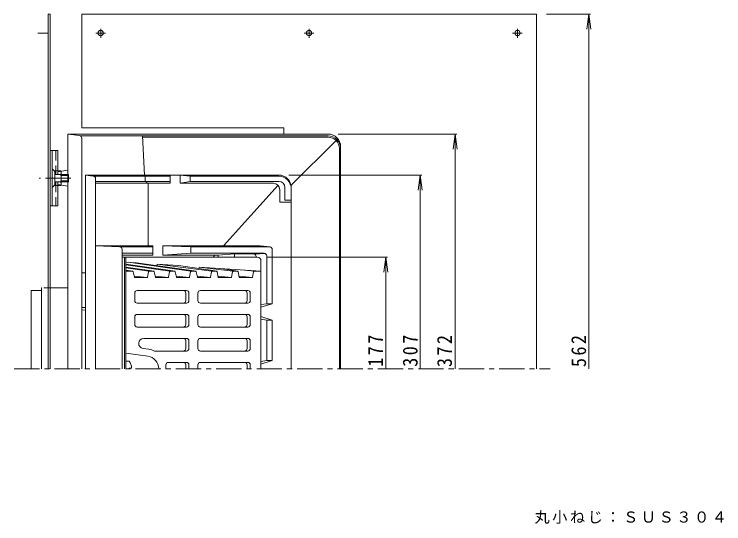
# Model space of a CAD drawing. Units: millimetres, scale not verified. Extents: x -426 to 408, y -549 to 463.
# Drawn here: x -231 to 331, y 59 to 463 of the extents above; entities that cross this region are included whole.
import ezdxf

# ---------------------------------------------------------------- set-up
doc = ezdxf.new("R2010")
doc.units = ezdxf.units.MM
doc.header["$LTSCALE"] = 4
doc.linetypes.add('CHAIN1', pattern=[8, 5, -1, 1, -1])
doc.linetypes.add('DASHED2', pattern=[3, 2, -1])
for name, color, linetype, lineweight in [('2-0', 4, 'Continuous', 9), ('2-1', 6, 'Continuous', 9), ('2-2', 3, 'Continuous', 9), ('2-4', 7, 'Continuous', 9), ('2-5', 7, 'Continuous', 9), ('2-8', 2, 'Continuous', 9), ('2-A_2-Aﾚｲﾔ', 2, 'Continuous', 9)]:
    doc.layers.add(name, color=color, linetype=linetype, lineweight=lineweight)
doc.styles.add('ＭＳ ゴシック', font='')
doc.styles.get('ＭＳ ゴシック').set_extended_font_data('MS Gothic')

msp = doc.modelspace()

# ---------------------------------------------------------------- linework, layer by layer
at = {"layer": '2-0'}
for p, q in [((17.187, 368.302), (-188.813, 368.302)), ((-179.542, 367.037), (-188.813, 368.302)), ((-188.813, 368.302), (-188.813, 182.302)), ((17.187, 366.801), (-178.837, 366.801)), ((-129.729, 366.801), (-128.114, 335.802)), ((17.187, 365.802), (-129.677, 365.802)), ((-177.813, 365.056), (-177.813, 182.302)), ((-12.068, 327.672), (23.547, 363.17)), ((26.187, 356.802), (26.187, 182.302)), ((27.187, 358.301), (27.187, 182.302)), ((-196.813, 338.301), (-188.813, 339.532)), ((-196.813, 338.301), (-196.813, 336.301)), ((-196.813, 330.302), (-196.813, 328.302)), ((-196.813, 328.302), (-188.813, 327.071)), ((-177.813, 258.302), (-174.891, 258.105)), ((-174.891, 258.302), (-177.813, 258.302)), ((-217.772, 244.302), (-209.772, 244.302)), ((-217.772, 244.302), (-217.772, 182.302)), ((-209.772, 246.302), (-209.413, 246.302)), ((-209.772, 246.302), (-209.772, 182.302)), ((-207.813, 246.302), (-188.813, 246.302)), ((-177.813, 230.802), (-174.891, 230.802)), ((-174.891, 228.933), (-177.813, 228.802))]:
    msp.add_line(p, q, dxfattribs=at)
at = {"layer": '2-0', "linetype": 'CHAIN1'}
for p, q in [((-186.511, 333.302), (-211.522, 333.302)), ((-231.303, 182.302), (193.048, 182.302))]:
    msp.add_line(p, q, dxfattribs=at)
at = {"layer": '2-0'}
for centre, radius, end in [((-179.813, 365.056), 2, 82.23445), ((17.187, 358.301), 10, 90), ((17.187, 356.801), 10, 90), ((17.187, 356.802), 9, 90)]:
    msp.add_arc(centre, radius, 0, end, dxfattribs=at)
at = {"layer": '2-1'}
for p, q in [((-21.891, 335.802), (-174.891, 335.802)), ((-168.643, 335.021), (-174.891, 335.802)), ((-174.891, 335.802), (-174.891, 182.302)), ((-107.818, 334.802), (-167.952, 334.802)), ((-166.891, 333.036), (-166.891, 182.302)), ((-127.508, 334.802), (-125.099, 335.802)), ((-127.508, 334.802), (-127.508, 330.802)), ((-107.818, 335.802), (-107.818, 329.302)), ((-99.818, 335.802), (-99.818, 329.302)), ((-91.891, 334.802), (-99.818, 335.802)), ((-91.891, 334.802), (-91.891, 330.802)), ((-21.891, 334.802), (-91.891, 334.802)), ((-107.818, 330.802), (-166.891, 330.802)), ((-107.818, 329.302), (-166.891, 329.302)), ((-99.818, 329.302), (-91.891, 330.802)), ((-26.029, 329.302), (-99.818, 329.302)), ((-21.891, 330.802), (-91.891, 330.802)), ((-65.594, 279.801), (-22.418, 327.759)), ((-21.029, 324.302), (-21.029, 314.302)), ((-16.891, 325.802), (-16.891, 315.802)), ((-11.891, 325.802), (-11.891, 182.302)), ((-11.891, 315.802), (-16.891, 315.802)), ((-11.891, 314.302), (-21.029, 314.302)), ((-121.619, 279.801), (-166.891, 279.801)), ((-147.796, 278.892), (-166.891, 279.801)), ((-121.619, 278.802), (-147.288, 278.802)), ((-145.891, 276.895), (-145.891, 182.302)), ((-121.619, 279.801), (-121.619, 272.301)), ((-113.619, 279.801), (-113.619, 272.301)), ((-91.391, 278.802), (-113.619, 279.801)), ((-36.485, 279.801), (-113.619, 279.801)), ((-91.391, 278.802), (-91.391, 273.801)), ((-28.963, 278.802), (-91.391, 278.802)), ((-36.485, 279.801), (-28.704, 278.785)), ((-26.963, 276.802), (-26.963, 233.801)), ((-121.619, 273.801), (-145.891, 273.801)), ((-145.891, 272.301), (-121.619, 272.301)), ((-113.619, 272.301), (-91.391, 273.801)), ((-113.619, 272.301), (-69.916, 272.301)), ((-33.391, 273.801), (-91.391, 273.801)), ((-73.697, 270.802), (-72.346, 272.302)), ((-69.916, 272.302), (-56.891, 273.228)), ((-69.916, 270.802), (-69.916, 272.302)), ((-41.733, 273.228), (-56.891, 273.228)), ((-56.891, 270.802), (-56.891, 273.228)), ((-41.123, 273.133), (-32.781, 273.706)), ((-39.733, 271.228), (-39.733, 270.802)), ((-31.391, 271.801), (-31.391, 233.801)), ((-35.892, 230.988), (-26.963, 233.801)), ((-35.892, 233.134), (-31.391, 233.801)), ((-26.963, 233.801), (-31.391, 233.801)), ((-26.963, 220.802), (-35.892, 223.615)), ((-35.892, 221.469), (-31.391, 220.802)), ((-26.963, 220.802), (-31.391, 220.802)), ((-31.391, 220.802), (-31.391, 188.802)), ((-26.963, 220.802), (-26.963, 188.802)), ((-35.892, 185.988), (-26.963, 188.802)), ((-35.892, 188.134), (-31.391, 188.802)), ((-26.963, 188.802), (-31.391, 188.802))]:
    msp.add_line(p, q, dxfattribs=at)
msp.add_lwpolyline([(-127.508, 330.802), (-125.099, 329.302), (-125.099, 279.801)], dxfattribs=at)
for centre, radius, end in [((-168.891, 333.036), 2, 82.87463), ((-21.891, 325.802), 10, 90), ((-21.891, 324.802), 10, 90), ((-26.029, 324.302), 5, 90), ((-21.891, 325.802), 5, 90), ((-147.891, 276.895), 2, 87.27368), ((-28.963, 276.802), 2, 90), ((-41.733, 271.228), 2, 90), ((-33.391, 271.801), 2, 90)]:
    msp.add_arc(centre, radius, 0, end, dxfattribs=at)
at = {"layer": '2-2'}
for p, q in [((-38.891, 270.802), (-145.891, 270.802)), ((-143.891, 182.302), (-143.891, 270.802)), ((-142.891, 270.802), (-142.891, 182.302)), ((-142.891, 266.802), (-134.556, 266.236)), ((-142.891, 265.065), (-103.887, 259.547)), ((-108.129, 259.547), (-142.891, 264.556)), ((-91.512, 259.547), (-140.936, 266.669)), ((-134.556, 266.236), (-87.27, 259.547)), ((-118.39, 263.949), (-118.143, 265.124)), ((-118.143, 265.124), (-74.895, 259.547)), ((-118.143, 265.124), (-101.172, 263.973)), ((-35.892, 267.801), (-35.892, 182.302)), ((-142.891, 262.714), (-120.504, 259.547)), ((-124.746, 259.547), (-142.891, 262.161)), ((-142.891, 260.344), (-137.253, 259.547)), ((-141.495, 259.547), (-142.891, 259.748)), ((-137.648, 259.547), (-142.891, 259.547)), ((-136.152, 254.903), (-137.162, 259.162)), ((-124.898, 259.143), (-125.728, 254.922)), ((-120.951, 259.547), (-124.408, 259.547)), ((-119.53, 254.911), (-120.463, 259.154)), ((-108.213, 259.15), (-109.107, 254.915)), ((-104.293, 259.547), (-107.724, 259.547)), ((-102.91, 254.916), (-103.804, 259.15)), ((-70.654, 259.547), (-101.172, 263.973)), ((-91.596, 259.15), (-92.489, 254.916)), ((-87.676, 259.547), (-91.107, 259.547)), ((-86.293, 254.916), (-87.187, 259.15)), ((-85.166, 261.651), (-84.909, 262.87)), ((-84.909, 262.87), (-58.278, 259.547)), ((-84.909, 262.87), (-35.892, 259.547)), ((-74.979, 259.15), (-75.873, 254.916)), ((-71.059, 259.547), (-74.49, 259.547)), ((-69.676, 254.915), (-70.57, 259.15)), ((-67.938, 261.719), (-54.038, 259.547)), ((-58.361, 259.15), (-59.256, 254.915)), ((-54.444, 259.547), (-57.872, 259.547)), ((-53.059, 254.915), (-53.955, 259.15)), ((-51.675, 260.617), (-41.652, 259.547)), ((-41.736, 259.151), (-42.638, 254.915)), ((-41.248, 259.547), (-35.892, 259.547)), ((-136.287, 255.593), (-125.807, 254.519)), ((-126.219, 254.519), (-135.665, 254.519)), ((-119.67, 255.593), (-109.19, 254.519)), ((-109.596, 254.519), (-119.041, 254.519)), ((-103.053, 255.593), (-92.573, 254.519)), ((-92.979, 254.519), (-102.421, 254.519)), ((-86.436, 255.593), (-75.956, 254.519)), ((-76.362, 254.519), (-85.804, 254.519)), ((-69.819, 255.593), (-59.34, 254.519)), ((-59.745, 254.519), (-69.187, 254.519)), ((-53.202, 255.593), (-42.722, 254.519)), ((-43.127, 254.519), (-52.57, 254.519)), ((-135.82, 242.302), (-135.82, 236.302)), ((-133.82, 244.302), (-94.927, 244.302)), ((-95.402, 236.302), (-95.402, 242.302)), ((-92.927, 236.302), (-92.927, 242.302)), ((-85.856, 236.302), (-85.856, 242.302)), ((-46.377, 244.302), (-83.856, 244.302)), ((-46.851, 242.302), (-46.851, 236.302)), ((-44.377, 242.302), (-44.377, 236.302)), ((-133.82, 234.302), (-94.927, 234.302)), ((-46.377, 234.302), (-83.856, 234.302)), ((-133.82, 225.302), (-94.927, 225.302)), ((-46.377, 225.302), (-83.856, 225.302)), ((-135.82, 223.302), (-135.82, 217.301)), ((-95.402, 217.301), (-95.402, 223.302)), ((-92.927, 217.301), (-92.927, 223.302)), ((-85.856, 217.301), (-85.856, 223.302)), ((-46.851, 223.302), (-46.851, 217.301)), ((-44.377, 223.302), (-44.377, 217.301)), ((-133.82, 215.302), (-94.927, 215.302)), ((-46.377, 215.302), (-83.856, 215.302)), ((-94.927, 206.301), (-128.743, 206.301)), ((-95.402, 198.302), (-95.402, 204.302)), ((-92.927, 198.302), (-92.927, 204.302)), ((-85.856, 204.302), (-85.856, 198.302)), ((-83.856, 206.301), (-46.377, 206.301)), ((-46.851, 198.302), (-46.851, 204.302)), ((-44.377, 198.302), (-44.377, 204.302)), ((-129.282, 198.338), (-124.79, 197.726)), ((-142.891, 194.574), (-125.541, 192.21)), ((-94.927, 196.302), (-120.085, 196.302)), ((-83.856, 196.302), (-46.377, 196.302)), ((-109.235, 187.302), (-94.927, 187.302)), ((-46.377, 187.302), (-83.856, 187.302)), ((-111.235, 185.302), (-111.235, 182.302)), ((-95.402, 185.302), (-95.402, 182.302)), ((-92.927, 185.302), (-92.927, 182.302)), ((-85.856, 182.302), (-85.856, 185.302)), ((-46.851, 185.302), (-46.851, 182.302)), ((-44.377, 185.302), (-44.377, 182.302))]:
    msp.add_line(p, q, dxfattribs=at)
for centre, radius, start, end in [((-38.891, 267.801), 3, 0, 90), ((-137.648, 259.047), 0.5, 13.34358, 90), ((-124.408, 259.047), 0.5, 90, 168.87881), ((-120.951, 259.047), 0.5, 12.4001, 90), ((-107.724, 259.047), 0.5, 90, 168.08211), ((-104.293, 259.047), 0.5, 11.91512, 90), ((-91.107, 259.047), 0.5, 90, 168.08488), ((-87.676, 259.047), 0.5, 11.91512, 90), ((-74.49, 259.047), 0.5, 90, 168.08488), ((-71.059, 259.047), 0.5, 11.91789, 90), ((-57.872, 259.047), 0.5, 90, 168.07655), ((-54.444, 259.047), 0.5, 11.93852, 90), ((-41.248, 259.047), 0.5, 90, 167.98415), ((-135.665, 255.019), 0.5, 193.34358, 270), ((-126.219, 255.019), 0.5, 270, 348.8788), ((-119.041, 255.019), 0.5, 192.4001, 270), ((-109.596, 255.019), 0.5, 270, 348.08211), ((-102.421, 255.019), 0.5, 191.91512, 270), ((-92.979, 255.019), 0.5, 270, 348.08488), ((-85.804, 255.019), 0.5, 191.91512, 270), ((-76.362, 255.019), 0.5, 270, 348.08488), ((-69.187, 255.019), 0.5, 191.91789, 270), ((-59.745, 255.019), 0.5, 270, 348.07654), ((-52.57, 255.019), 0.5, 191.93852, 270), ((-43.127, 255.019), 0.5, 270, 347.98415), ((-133.82, 242.302), 2, 90, 180), ((-97.402, 242.302), 2, 0, 90), ((-94.927, 242.302), 2, 0, 90), ((-83.856, 242.302), 2, 90, 180), ((-48.851, 242.302), 2, 0, 90), ((-46.377, 242.302), 2, 0, 90), ((-133.82, 236.302), 2, 180, 270), ((-97.402, 236.302), 2, 270, 0), ((-94.927, 236.302), 2, 270, 0), ((-83.856, 236.302), 2, 180, 270), ((-48.851, 236.302), 2, 270, 0), ((-46.377, 236.302), 2, 270, 0), ((-133.82, 223.302), 2, 90, 180), ((-97.402, 223.302), 2, 0, 90), ((-94.927, 223.302), 2, 0, 90), ((-83.856, 223.302), 2, 90, 180), ((-48.851, 223.302), 2, 0, 90), ((-46.377, 223.302), 2, 0, 90), ((-133.82, 217.301), 2, 180, 270), ((-97.402, 217.301), 2, 270, 0), ((-94.927, 217.301), 2, 270, 0), ((-83.856, 217.301), 2, 180, 270), ((-48.851, 217.301), 2, 270, 0), ((-46.377, 217.301), 2, 270, 0), ((-128.743, 202.302), 4, 90, 262.24083), ((-97.402, 204.302), 2, 0, 90), ((-94.927, 204.302), 2, 0, 90), ((-83.856, 204.302), 2, 90, 180), ((-48.851, 204.302), 2, 0, 90), ((-46.377, 204.302), 2, 0, 90), ((-126.892, 182.302), 15.567, 64.07133, 82.24078), ((-97.402, 198.302), 2, 270, 0), ((-94.927, 198.302), 2, 270, 0), ((-83.856, 198.302), 2, 180, 270), ((-48.851, 198.302), 2, 270, 0), ((-46.377, 198.302), 2, 270, 0), ((-126.892, 182.302), 10, 0, 82.24078), ((-109.235, 185.302), 2, 90, 180), ((-97.402, 185.302), 2, 0, 90), ((-94.927, 185.302), 2, 0, 90), ((-83.856, 185.302), 2, 90, 180), ((-48.851, 185.302), 2, 0, 90), ((-46.377, 185.302), 2, 0, 90)]:
    msp.add_arc(centre, radius, start, end, dxfattribs=at)
at = {"layer": '2-4'}
for p, q in [((190.187, 463.302), (224.962, 463.302)), ((223.762, 463.302), (222.196, 451.404)), ((223.762, 463.302), (225.328, 451.404)), ((223.762, 182.302), (223.762, 463.302)), ((25.187, 368.302), (119.081, 368.302)), ((117.881, 368.302), (116.315, 356.404)), ((117.881, 368.302), (119.448, 356.404)), ((117.881, 182.302), (117.881, 368.302)), ((-13.891, 335.802), (91.363, 335.802)), ((90.163, 335.802), (88.597, 323.904)), ((90.163, 335.802), (91.729, 323.904)), ((90.163, 182.302), (90.163, 335.802)), ((-30.891, 270.802), (64.204, 270.802)), ((63.004, 270.802), (61.437, 258.904)), ((63.004, 270.802), (64.57, 258.904)), ((63.004, 182.302), (63.004, 270.802))]:
    msp.add_line(p, q, dxfattribs=at)
at = {"layer": '2-8'}
for p, q in [((-202.813, 463.302), (-204.413, 463.302)), ((-204.413, 463.302), (-204.413, 182.302)), ((-202.813, 463.302), (-202.813, 182.302)), ((-177.813, 373.302), (-177.813, 463.302)), ((182.187, 463.302), (-177.813, 463.302)), ((182.187, 463.302), (182.187, 182.302)), ((-17.813, 373.302), (-177.813, 373.302)), ((-17.813, 373.302), (-17.813, 368.302)), ((-196.813, 355.302), (-202.813, 355.302)), ((-201.212, 355.302), (-201.212, 311.302)), ((-196.813, 338.301), (-196.813, 355.302)), ((-201.212, 325.889), (-199.112, 327.989)), ((-196.813, 328.302), (-196.813, 311.302)), ((-196.813, 311.302), (-202.813, 311.302))]:
    msp.add_line(p, q, dxfattribs=at)
at = {"layer": '2-8', "linetype": 'CHAIN1'}
for p, q in [((-162.813, 451.778), (-162.813, 444.515)), ((2.187, 451.778), (2.187, 444.515)), ((167.187, 451.778), (167.187, 444.515)), ((-212.58, 448.301), (-205.024, 448.301)), ((-166.675, 448.301), (-159.118, 448.301)), ((-1.675, 448.301), (5.882, 448.301)), ((163.325, 448.301), (170.882, 448.301))]:
    msp.add_line(p, q, dxfattribs=at)
at = {"layer": '2-8', "linetype": 'DASHED2'}
for p, q in [((-198.413, 355.302), (-198.413, 336.301)), ((-198.413, 330.302), (-198.413, 311.302))]:
    msp.add_line(p, q, dxfattribs=at)
at = {"layer": '2-8'}
msp.add_lwpolyline([(-201.212, 340.714), (-199.112, 338.614), (-199.112, 327.989)], dxfattribs=at)
for centre in [(-162.813, 448.301), (2.187, 448.301), (167.187, 448.301)]:
    msp.add_circle(centre, 2.1, dxfattribs=at)
at = {"layer": '2-A_2-Aﾚｲﾔ'}
for p, q in [((-194.603, 339.052), (-199.112, 339.052)), ((-194.112, 337.608), (-194.112, 328.995)), ((-194.603, 336.165), (-199.112, 336.165)), ((-194.112, 336.301), (-188.412, 336.301)), ((-194.112, 335.432), (-188.412, 335.432)), ((-188.412, 330.302), (-188.412, 336.301)), ((-194.603, 330.438), (-199.112, 330.438)), ((-194.603, 327.552), (-199.112, 327.552)), ((-194.112, 331.172), (-188.412, 331.172)), ((-194.112, 330.302), (-188.412, 330.302)), ((-140.291, 188.302), (-142.891, 188.302)), ((-138.302, 182.781), (-140.291, 182.781)), ((-140.291, 182.781), (-140.291, 182.302))]:
    msp.add_line(p, q, dxfattribs=at)
for centre, radius, start, end in [((-196.48, 337.608), 2.368, 322.44278, 37.55722), ((-202.71, 333.302), 8.598, 340.548, 19.452), ((-196.48, 328.995), 2.368, 322.44278, 37.55722), ((-148.291, 182.302), 10, 2.74507, 36.87086)]:
    msp.add_arc(centre, radius, start, end, dxfattribs=at)

# ---------------------------------------------------------------- texts
at = {"layer": '2-4', "color": 2, "char_height": 11.73, "attachment_point": 7, "rotation": 90, "style": 'ＭＳ ゴシック'}
for s, insert in [('\\T1.27;\\W0.9;177', (60.6, 183.81)), ('\\T1.27;\\W0.9;307', (88.236, 183.81)), ('\\T1.27;\\W0.9;372', (115.419, 183.583)), ('\\T1.27;\\W0.9;562', (221.658, 183.583))]:
    msp.add_mtext(s, dxfattribs=dict(at, insert=insert))
at = {"layer": '2-5', "insert": (180.66, 59.352), "char_height": 8.798, "attachment_point": 7, "style": 'ＭＳ ゴシック'}
msp.add_mtext('\\T1.17;丸小ねじ：ＳＵＳ３０４', dxfattribs=at)

doc.saveas('drawing.dxf')
